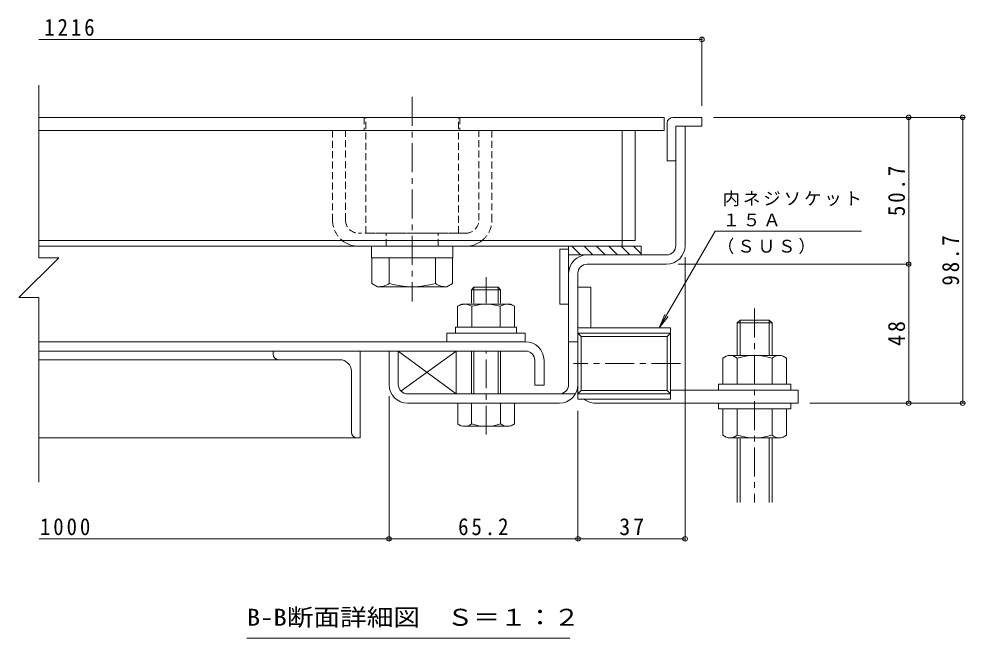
# Model space of a CAD drawing. Units: millimetres on the paper, enlarged 6 times, with parts at other scales. Extents: x -2183 to 2239, y -1648 to 1656.
# Drawn here: x -1471 to -492, y -1404 to -762 of the extents above; entities that cross this region are included whole.
import ezdxf
from ezdxf.enums import TextEntityAlignment as Align

# ---------------------------------------------------------------- set-up
doc = ezdxf.new("R2010")
doc.units = ezdxf.units.MM
doc.header["$LTSCALE"] = 6
doc.header["$PDMODE"] = 32
doc.header["$PDSIZE"] = 4.8
doc.linetypes.add('CHAIN1', pattern=[8, 5, -1, 1, -1])
doc.linetypes.add('DASHED1', pattern=[1.8, 1.2, -0.6])
for name, color, linetype, lineweight in [('D-1', 2, 'Continuous', 9), ('D-2', 3, 'Continuous', 9), ('D-3', 4, 'Continuous', 9), ('D-5', 7, 'Continuous', 9), ('D-6', 6, 'Continuous', 9), ('D-7', 5, 'Continuous', 5), ('D-8', 5, 'Continuous', 5), ('D-9', 134, 'Continuous', 5), ('D-A', 2, 'Continuous', 9), ('D-B', 6, 'Continuous', 9), ('D-C', 2, 'DASHED1', 9), ('D-D', 5, 'Continuous', 5), ('D-E', 3, 'Continuous', 9), ('D-F', 7, 'Continuous', 9)]:
    doc.layers.add(name, color=color, linetype=linetype, lineweight=lineweight)
doc.styles.add('ＭＳ ゴシック', font='')
doc.styles.get('ＭＳ ゴシック').set_extended_font_data('MS Gothic')

msp = doc.modelspace()

# ---------------------------------------------------------------- linework, layer by layer
at = {"layer": 'D-1'}
for p, q in [((-791.199, -997.09), (-791.199, -873.19)), ((-791.199, -873.19), (-781.599, -873.19)), ((-781.599, -997.09), (-781.599, -873.19)), ((-800.799, -1006.69), (-883.001, -1006.69)), ((-883.001, -1016.29), (-800.799, -1016.29)), ((-902.201, -1141.093), (-902.201, -1025.89)), ((-892.601, -1025.89), (-892.601, -1141.093)), ((-796.601, -1082.362), (-892.601, -1082.362)), ((-892.601, -1082.362), (-892.601, -1156.162)), ((-796.601, -1082.362), (-796.601, -1156.162)), ((-892.601, -1096.693), (-902.201, -1096.693)), ((-800.086, -1091.315), (-889.115, -1091.315)), ((-889.115, -1147.208), (-889.115, -1091.315)), ((-796.601, -1087.829), (-800.086, -1091.315)), ((-800.086, -1091.315), (-800.086, -1147.208)), ((-1078.599, -1141.093), (-1078.599, -1106.293)), ((-895.173, -1150.693), (-1068.999, -1150.693)), ((-892.601, -1150.694), (-889.115, -1147.208)), ((-796.601, -1150.694), (-892.601, -1150.694)), ((-800.086, -1147.208), (-889.115, -1147.208)), ((-796.601, -1150.694), (-800.086, -1147.208)), ((-1068.999, -1160.293), (-1002.699, -1160.293)), ((-972.699, -1160.293), (-911.801, -1160.293)), ((-796.601, -1156.162), (-892.601, -1156.162))]:
    msp.add_line(p, q, dxfattribs=at)
for points in [[(-796.601, -1087.829), (-892.601, -1087.829), (-889.115, -1091.315)], [(-1088.199, -1141.093), (-1088.199, -1106.293), (-1078.599, -1106.293)]]:
    msp.add_lwpolyline(points, dxfattribs=at)
for centre, radius, start, end in [((-800.799, -997.09), 9.6, 270, 0), ((-800.799, -997.09), 19.2, 270, 0), ((-883.001, -1025.89), 19.2, 90, 180), ((-883.001, -1025.89), 9.6, 90, 180), ((-1068.999, -1141.093), 19.2, 180, 270), ((-1068.999, -1141.093), 9.6, 180, 270), ((-911.801, -1141.093), 19.2, 270, 0), ((-911.801, -1141.093), 9.6, 270, 0)]:
    msp.add_arc(centre, radius, start, end, dxfattribs=at)
at = {"layer": 'D-2'}
for p, q in [((-1450.755, -864.19), (-803.199, -864.19)), ((-803.199, -864.19), (-803.199, -877.69)), ((-1450.755, -877.69), (-803.199, -877.69))]:
    msp.add_line(p, q, dxfattribs=at)
at = {"layer": 'D-2', "linetype": 'DASHED1'}
for p, q in [((-1113.849, -864.19), (-1113.849, -877.69)), ((-1014.849, -864.19), (-1014.849, -877.69))]:
    msp.add_line(p, q, dxfattribs=at)
at = {"layer": 'D-3'}
for p, q in [((-800.199, -870.19), (-800.199, -909.19)), ((-794.199, -864.19), (-764.199, -864.19)), ((-764.199, -864.19), (-764.199, -873.19)), ((-764.199, -873.19), (-791.199, -873.19)), ((-791.199, -873.19), (-791.199, -909.19)), ((-791.199, -909.19), (-800.199, -909.19))]:
    msp.add_line(p, q, dxfattribs=at)
msp.add_arc((-794.199, -870.19), 6, 90, 180, dxfattribs=at)
at = {"layer": 'D-5'}
for p, q in [((-808.364, -1082.362), (-750.459, -982.067)), ((-750.459, -982.067), (-598.816, -982.067)), ((-808.364, -1082.362), (-802.624, -1068.504)), ((-808.364, -1082.362), (-799.233, -1070.462)), ((-900.896, -1403.706), (-1235.396, -1403.706))]:
    msp.add_line(p, q, dxfattribs=at)
at = {"layer": 'D-6'}
for p, q in [((-902.201, -997.69), (-902.201, -1057.69)), ((-889.785, -1006.69), (-898.785, -997.69)), ((-877.057, -1006.69), (-886.057, -997.69)), ((-864.329, -1006.69), (-873.329, -997.69)), ((-851.601, -1006.69), (-860.601, -997.69)), ((-838.873, -1006.69), (-847.873, -997.69)), ((-827.201, -1005.635), (-835.146, -997.69)), ((-911.201, -1000.69), (-902.201, -1000.69)), ((-911.201, -1000.69), (-911.201, -1057.69)), ((-827.201, -1006.69), (-902.201, -1006.69)), ((-911.201, -1057.69), (-902.201, -1057.69)), ((-1078.599, -1106.293), (-1078.599, -1141.093)), ((-1075.888, -1147.779), (-1018.599, -1106.293)), ((-1068.999, -1150.693), (-1018.599, -1150.693))]:
    msp.add_line(p, q, dxfattribs=at)
msp.add_lwpolyline([(-827.201, -1006.69), (-827.201, -997.69), (-902.201, -997.69)], dxfattribs=at)
msp.add_lwpolyline([(-1018.599, -1150.693), (-1018.599, -1106.293), (-1078.599, -1106.293)], close=True, dxfattribs=at)
at = {"layer": 'D-7', "linetype": 'DASHED1'}
for p, q in [((-1133.2, -877.69), (-1146.7, -877.69)), ((-1146.7, -877.69), (-1146.7, -970.691)), ((-1133.2, -970.691), (-1133.2, -877.69)), ((-995.199, -970.691), (-995.199, -877.69)), ((-995.199, -877.69), (-981.699, -877.69)), ((-981.699, -877.69), (-981.699, -970.691)), ((-1008.699, -984.191), (-1119.7, -984.191)), ((-1091.199, -997.691), (-1091.199, -984.191)), ((-1037.199, -997.691), (-1037.199, -984.191))]:
    msp.add_line(p, q, dxfattribs=at)
at = {"layer": 'D-7'}
for p, q in [((-1119.7, -997.691), (-1008.699, -997.691)), ((-1000.263, -1040.293), (-1002.699, -1042.729)), ((-972.699, -1042.729), (-1002.699, -1042.729)), ((-1002.699, -1056.793), (-1002.699, -1042.729)), ((-975.135, -1040.293), (-1000.263, -1040.293)), ((-1000.263, -1056.793), (-1000.263, -1040.293)), ((-975.135, -1040.293), (-972.699, -1042.729)), ((-975.135, -1056.793), (-975.135, -1040.293)), ((-972.699, -1042.729), (-972.699, -1056.793)), ((-972.699, -1042.729), (-972.699, -1056.793)), ((-1002.699, -1150.693), (-1002.699, -1106.293)), ((-1000.263, -1150.693), (-1000.263, -1106.293)), ((-975.135, -1150.693), (-975.135, -1106.293)), ((-972.699, -1106.293), (-972.699, -1150.693)), ((-1017.098, -1181.609), (-1017.098, -1160.293)), ((-958.298, -1160.293), (-1017.098, -1160.293)), ((-1002.699, -1181.609), (-1002.699, -1160.293)), ((-972.699, -1160.293), (-972.699, -1181.609)), ((-958.298, -1181.609), (-958.298, -1160.293)), ((-965.499, -1184.293), (-1009.899, -1184.293))]:
    msp.add_line(p, q, dxfattribs=at)
at = {"layer": 'D-7', "linetype": 'CHAIN1'}
for p, q in [((-987.699, -1056.793), (-987.699, -1029.694)), ((-987.699, -1192.927), (-987.699, -1106.293))]:
    msp.add_line(p, q, dxfattribs=at)
at = {"layer": 'D-7', "color": 2, "lineweight": 9}
for p, q in [((-1017.144, -1059.971), (-1013.199, -1057.693)), ((-962.199, -1057.693), (-1013.199, -1057.693)), ((-1017.144, -1059.971), (-1017.144, -1081.693)), ((-1002.421, -1059.971), (-1002.421, -1081.693)), ((-972.977, -1059.971), (-972.977, -1081.693))]:
    msp.add_line(p, q, dxfattribs=at)
at = {"layer": 'D-7', "color": 6, "lineweight": 9}
for p, q in [((-1019.199, -1081.693), (-1019.199, -1087.693)), ((-1019.199, -1087.693), (-956.199, -1087.693))]:
    msp.add_line(p, q, dxfattribs=at)
at = {"layer": 'D-7', "color": 134}
for p, q in [((-1028.199, -1087.693), (-1028.199, -1096.693)), ((-1028.199, -1087.693), (-947.199, -1087.693)), ((-1028.199, -1096.693), (-947.199, -1096.693)), ((-947.199, -1087.693), (-947.199, -1096.693))]:
    msp.add_line(p, q, dxfattribs=at)
at = {"layer": 'D-7', "color": 2, "lineweight": 9}
msp.add_lwpolyline([(-962.199, -1057.693), (-958.254, -1059.971), (-958.254, -1081.693), (-1017.144, -1081.693)], dxfattribs=at)
at = {"layer": 'D-7', "color": 6, "lineweight": 9}
msp.add_lwpolyline([(-1019.199, -1081.693), (-956.199, -1081.693), (-956.199, -1087.693)], dxfattribs=at)
at = {"layer": 'D-7', "linetype": 'DASHED1'}
for centre, radius, start, end in [((-1119.7, -970.691), 27, 180, 231.05622), ((-1119.7, -970.691), 13.5, 180, 270), ((-1008.699, -970.691), 13.5, 270, 0), ((-1008.699, -970.691), 27, 308.94378, 0)]:
    msp.add_arc(centre, radius, start, end, dxfattribs=at)
at = {"layer": 'D-7'}
for centre, radius, start, end in [((-1119.7, -970.691), 27, 231.05622, 270), ((-1008.699, -970.691), 27, 270, 308.94378), ((-1009.899, -1173.296), 10.997, 229.1022, 310.89809), ((-987.699, -1141.046), 43.247, 249.70546, 290.29454), ((-965.499, -1173.296), 10.997, 229.10191, 310.8978)]:
    msp.add_arc(centre, radius, start, end, dxfattribs=at)
at = {"layer": 'D-7', "color": 2, "lineweight": 9}
for centre, radius, start, end in [((-1008.454, -1075.022), 17.38, 94.38438, 120), ((-1010.242, -1072.212), 14.527, 57.42749, 88.18784), ((-987.699, -1106.415), 48.722, 72.41188, 107.5881), ((-965.156, -1072.212), 14.527, 91.81215, 122.57249), ((-966.944, -1075.022), 17.38, 59.99998, 85.6156)]:
    msp.add_arc(centre, radius, start, end, dxfattribs=at)
at = {"layer": 'D-8'}
for p, q in [((-846.699, -877.69), (-833.199, -877.69)), ((-846.699, -877.69), (-846.699, -991.69)), ((-833.199, -877.69), (-833.199, -991.69)), ((-846.699, -991.69), (-833.199, -991.69))]:
    msp.add_line(p, q, dxfattribs=at)
at = {"layer": 'D-9'}
for p, q in [((-846.699, -997.69), (-1450.755, -997.69)), ((-846.699, -991.69), (-846.699, -997.69)), ((-1105.9, -1009.691), (-1105.9, -1036.314)), ((-1088.199, -1036.4), (-1088.199, -1009.691)), ((-1040.199, -1036.4), (-1040.199, -1009.691)), ((-1022.499, -1009.691), (-1022.499, -1036.4)), ((-1100.174, -1039.619), (-1105.9, -1036.314)), ((-1028.199, -1039.691), (-1022.499, -1036.4)), ((-1028.199, -1039.691), (-1100.05, -1039.691))]:
    msp.add_line(p, q, dxfattribs=at)
for centre, radius, start, end in [((-1099.426, -1018.987), 20.718, 267.86055, 302.81094), ((-1064.2, -950.532), 89.159, 254.38446, 285.61554), ((-1028.973, -1018.987), 20.718, 237.18906, 272.13945)]:
    msp.add_arc(centre, radius, start, end, dxfattribs=at)
at = {"layer": 'D-A', "color": 3}
for p, q in [((-946.899, -1096.693), (-1450.331, -1096.693)), ((-1450.331, -1106.293), (-946.899, -1106.293)), ((-937.299, -1115.893), (-937.299, -1141.693)), ((-927.699, -1115.893), (-927.699, -1141.693)), ((-937.299, -1141.693), (-927.699, -1141.693))]:
    msp.add_line(p, q, dxfattribs=at)
for radius in [19.2, 9.6]:
    msp.add_arc((-946.899, -1115.893), radius, 0, 90, dxfattribs=at)
at = {"layer": 'D-B'}
for p, q in [((-1208.199, -1106.293), (-1450.331, -1106.293)), ((-1208.199, -1106.293), (-1118.199, -1106.293)), ((-1208.199, -1109.293), (-1208.199, -1106.293)), ((-1118.199, -1106.293), (-1118.199, -1196.293)), ((-1202.199, -1115.293), (-1450.331, -1115.293)), ((-1202.199, -1115.293), (-1139.199, -1115.293)), ((-1127.199, -1190.293), (-1127.199, -1127.293)), ((-1121.199, -1196.293), (-1450.331, -1196.293)), ((-1121.199, -1196.293), (-1118.199, -1196.293))]:
    msp.add_line(p, q, dxfattribs=at)
for centre, radius, start, end in [((-1202.199, -1109.293), 6, 180, 270), ((-1139.199, -1127.293), 12, 0, 90), ((-1121.199, -1190.293), 6, 180, 270)]:
    msp.add_arc(centre, radius, start, end, dxfattribs=at)
at = {"layer": 'D-C', "linetype": 'CHAIN1'}
msp.add_line((-1064.2, -843.085), (-1064.2, -1055.069), dxfattribs=at)
at = {"layer": 'D-C'}
for p, q in [((-1112.349, -864.19), (-1016.349, -864.19)), ((-1112.349, -984.191), (-1112.349, -864.19)), ((-1016.349, -984.191), (-1016.349, -864.19)), ((-1016.349, -984.191), (-1112.349, -984.191))]:
    msp.add_line(p, q, dxfattribs=at)
at = {"layer": 'D-C', "color": 134, "lineweight": 5}
msp.add_line((-1106.2, -997.691), (-1022.2, -997.691), dxfattribs=at)
at = {"layer": 'D-C', "color": 134, "linetype": 'Continuous', "lineweight": 5}
msp.add_line((-1022.2, -997.691), (-1022.2, -1009.691), dxfattribs=at)
msp.add_lwpolyline([(-1106.2, -997.691), (-1106.2, -1009.691), (-1022.2, -1009.691)], dxfattribs=at)
at = {"layer": 'D-D', "linetype": 'CHAIN1'}
msp.add_line((-709.601, -1062.191), (-709.601, -1263.243), dxfattribs=at)
at = {"layer": 'D-D'}
for p, q in [((-724.6, -1074.19), (-727.601, -1077.191)), ((-727.601, -1077.191), (-727.601, -1110.793)), ((-724.6, -1074.19), (-694.6, -1074.19)), ((-724.6, -1074.19), (-724.6, -1110.793)), ((-694.6, -1074.19), (-694.6, -1110.793)), ((-691.6, -1077.191), (-691.6, -1110.793)), ((-742.6, -1140.793), (-742.6, -1113.794)), ((-735.11, -1110.793), (-684.091, -1110.793)), ((-727.601, -1140.793), (-727.601, -1113.794)), ((-691.6, -1140.793), (-691.6, -1113.794)), ((-676.601, -1140.793), (-676.601, -1113.794)), ((-747.1, -1140.793), (-672.101, -1140.793)), ((-747.1, -1140.793), (-747.1, -1146.793)), ((-672.101, -1140.793), (-672.101, -1146.793)), ((-747.1, -1146.793), (-672.101, -1146.793)), ((-747.1, -1160.293), (-672.101, -1160.293)), ((-747.1, -1160.293), (-747.1, -1166.293)), ((-672.101, -1160.293), (-672.101, -1166.293)), ((-747.1, -1166.293), (-672.101, -1166.293)), ((-742.6, -1166.293), (-742.6, -1193.293)), ((-727.601, -1166.293), (-727.601, -1193.293)), ((-691.6, -1166.293), (-691.6, -1193.293)), ((-676.601, -1166.293), (-676.601, -1193.293)), ((-735.11, -1196.293), (-684.091, -1196.293)), ((-727.601, -1196.293), (-727.601, -1263.243)), ((-724.6, -1196.293), (-724.6, -1263.243)), ((-694.6, -1196.293), (-694.6, -1263.243)), ((-691.6, -1196.293), (-691.6, -1263.243))]:
    msp.add_line(p, q, dxfattribs=at)
msp.add_lwpolyline([(-727.601, -1077.191), (-691.6, -1077.191), (-694.6, -1074.19)], dxfattribs=at)
for centre, radius, start, end in [((-735.101, -1121.668), 10.875, 46.39719, 133.60283), ((-709.601, -1166.293), 55.5, 71.07536, 108.92465), ((-684.101, -1121.668), 10.875, 46.39719, 133.60283), ((-735.101, -1185.418), 10.875, 226.39719, 313.60283), ((-709.601, -1140.793), 55.5, 251.07536, 288.92465), ((-684.101, -1185.418), 10.875, 226.39719, 313.60283)]:
    msp.add_arc(centre, radius, start, end, dxfattribs=at)
at = {"layer": 'D-E', "color": 2}
for p, q in [((-846.699, -877.69), (-1450.755, -877.69)), ((-846.699, -991.69), (-846.699, -877.69)), ((-846.699, -991.69), (-1450.755, -991.69))]:
    msp.add_line(p, q, dxfattribs=at)
at = {"layer": 'D-E'}
for p, q in [((-892.601, -1040.29), (-892.601, -1141.093)), ((-892.601, -1040.29), (-879.101, -1040.29)), ((-879.101, -1082.362), (-879.101, -1040.29)), ((-796.601, -1146.793), (-664.6, -1146.793)), ((-664.6, -1146.793), (-664.6, -1160.293)), ((-664.6, -1160.293), (-874.6, -1160.293))]:
    msp.add_line(p, q, dxfattribs=at)
msp.add_arc((-874.6, -1142.293), 18, 230.3984, 270, dxfattribs=at)
at = {"layer": 'D-F'}
for p, q in [((-764.199, -783.483), (-1450.755, -783.483)), ((-764.199, -781.683), (-764.199, -852.19)), ((-1450.755, -830.735), (-1450.755, -1009.597)), ((-492.329, -864.19), (-752.199, -864.19)), ((-550.133, -864.19), (-550.133, -1016.29)), ((-494.129, -864.19), (-494.129, -1160.293)), ((-1430.11, -1009.597), (-1471.399, -1050.886)), ((-1450.755, -1009.597), (-1430.11, -1009.597)), ((-548.333, -1016.29), (-788.799, -1016.29)), ((-781.599, -1302.697), (-781.599, -1009.09)), ((-550.133, -1016.29), (-550.133, -1160.293)), ((-1450.755, -1050.886), (-1471.399, -1050.886)), ((-1450.755, -1050.886), (-1450.755, -1242.215)), ((-1088.199, -1302.697), (-1088.199, -1153.093)), ((-492.329, -1160.293), (-652.6, -1160.293)), ((-892.601, -1302.697), (-892.601, -1168.162)), ((-1088.199, -1300.897), (-1450.331, -1300.897)), ((-892.601, -1300.897), (-1088.199, -1300.897)), ((-781.599, -1300.897), (-892.601, -1300.897))]:
    msp.add_line(p, q, dxfattribs=at)
at = {"layer": 'D-F', "linetype": 'CHAIN1'}
msp.add_line((-786.395, -1119.262), (-897.019, -1119.262), dxfattribs=at)
at = {"layer": 'D-F'}
for p in [(-764.199, -783.483), (-550.133, -864.19), (-494.129, -864.19), (-550.133, -1016.29), (-550.133, -1160.293), (-494.129, -1160.293), (-1088.199, -1300.897), (-892.601, -1300.897), (-781.599, -1300.897)]:
    msp.add_point(p, dxfattribs=at)

# ---------------------------------------------------------------- texts
at = {"layer": 'D-5', "color": 2, "style": 'ＭＳ ゴシック', "width": 1.15}
msp.add_text('B-B断面詳細図\u3000Ｓ＝１：２', height=17.6, dxfattribs=at).set_placement((-1235.396, -1396.206), align=Align.BOTTOM_LEFT)
at = {"layer": 'D-5', "char_height": 13.2, "attachment_point": 7, "style": 'ＭＳ ゴシック'}
for s, insert in [('\\T1.17;内ネジソケット', (-742.816, -956.363)), ('\\T1.17;１５Ａ', (-742.816, -977.264)), ('\\T1.17;（ＳＵＳ）', (-748.613, -1005.975))]:
    msp.add_mtext(s, dxfattribs=dict(at, insert=insert))
at = {"layer": 'D-F', "color": 2, "char_height": 17.6, "attachment_point": 7, "style": 'ＭＳ ゴシック'}
for s, insert in [('\\T1.28;\\W0.9;1216', (-1445.2, -779.883)), ('\\T1.28;\\W0.9;1000', (-1449.656, -1297.297)), ('\\T1.28;\\W0.9;65.2', (-1016.65, -1297.297)), ('\\T1.27;\\W0.95;37', (-849.85, -1297.297))]:
    msp.add_mtext(s, dxfattribs=dict(at, insert=insert))
at = {"layer": 'D-F', "color": 2, "char_height": 17.6, "attachment_point": 7, "rotation": 90, "style": 'ＭＳ ゴシック'}
for s, insert in [('\\T1.28;\\W0.9;50.7', (-553.733, -966.49)), ('\\T1.28;\\W0.9;98.7', (-497.729, -1038.492)), ('\\T1.27;\\W0.95;48', (-553.733, -1101.042))]:
    msp.add_mtext(s, dxfattribs=dict(at, insert=insert))

doc.saveas('drawing.dxf')
